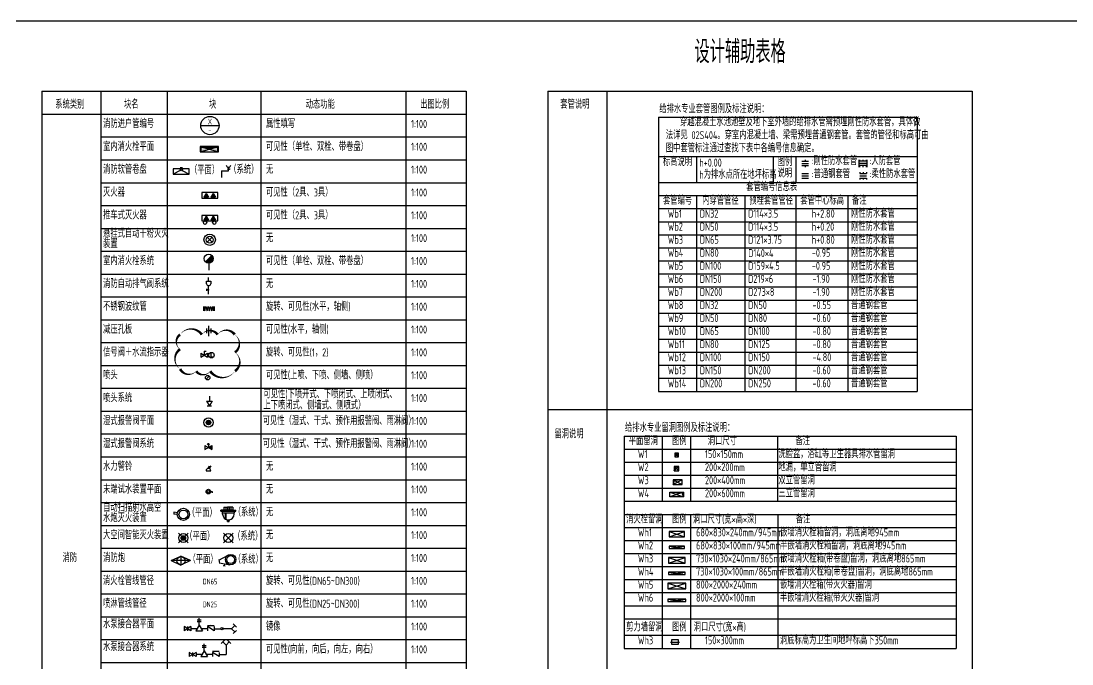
# Model space of a CAD drawing. Header units: millimetres. Extents: x -104227 to 2378000, y -101687 to 2248640.
# Drawn here: x -59364 to -13395, y -72433 to -44287 of the extents above; entities that cross this region are included whole.
import ezdxf
from ezdxf.enums import TextEntityAlignment as Align

# ---------------------------------------------------------------- set-up
doc = ezdxf.new("R2010")
doc.units = ezdxf.units.MM
doc.header["$LTSCALE"] = 500
doc.linetypes.add('CONTINOUS', pattern=[0])
doc.layers.get('DEFPOINTS').update_dxf_attribs({"color": 9})
for name, color, linetype in [('W-BUSH', 231, 'Continuous'), ('W-BUSH-NOTE', 231, 'Continuous'), ('W-FRPT-EXTG', 140, 'Continuous'), ('W-FRPT-HYDT', 140, 'Continuous'), ('W-FRPT-HYDT-DIMS', 61, 'Continuous'), ('W-FRPT-HYDT-EQPM', 60, 'Continuous'), ('W-FRPT-HYDT-PIPE', 1, 'Continuous'), ('W-FRPT-NOTE', 60, 'Continuous'), ('W-FRPT-SPRL', 60, 'Continuous'), ('W-FRPT-SPRL-DIMS', 61, 'Continuous'), ('W-FRPT-SPRL-EQPM', 60, 'Continuous'), ('W-FRPT-SPRL-PIPE', 2, 'Continuous'), ('W-HOLE', 231, 'Continuous'), ('W-HOLE-NOTE', 231, 'Continuous'), ('W-NOTE', 40, 'Continuous'), ('W-NOTE-NAME', 40, 'Continuous'), ('W-RAIN-EQPM', 60, 'Continuous')]:
    doc.layers.add(name, color=color, linetype=linetype)
doc.styles.add('TH-STYLE3', font='tssdeng.shx', dxfattribs={"width": 0.7, "bigfont": 'tssdchn.shx'})
pattern_1 = [(225, (385320.485, -22544.052), (13.25825215, -13.25825215), [])]
pattern_2 = [(315, (-384620.485, -22544.052), (-13.25825215, -13.25825215), [])]

# ---------------------------------------------------------------- blocks, each defined once
blk = doc.blocks.new('150×150留洞')
at = {"layer": 'DEFPOINTS'}
for p, q in [((-75, 75), (75, -75)), ((-75, -75), (75, 75))]:
    blk.add_line(p, q, dxfattribs=at)
at = {"layer": 'W-HOLE'}
for p, q in [((-37.5, 37.5), (-75, -75)), ((75, 75), (-37.5, 37.5))]:
    blk.add_line(p, q, dxfattribs=at)
blk.add_lwpolyline([(-75, -75), (75, -75), (75, 75), (-75, 75)], close=True, dxfattribs=at)
blk = doc.blocks.new('200×200留洞')
at = {"layer": 'DEFPOINTS'}
for p, q in [((100, 100), (-100, -100)), ((-100, 100), (100, -100))]:
    blk.add_line(p, q, dxfattribs=at)
at = {"layer": 'W-HOLE'}
for p in [(-100, -100), (100, 100)]:
    blk.add_line(p, (-50, 50), dxfattribs=at)
blk.add_lwpolyline([(-100, -100), (100, -100), (100, 100), (-100, 100)], close=True, dxfattribs=at)
blk = doc.blocks.new('200×400留洞')
at = {"layer": 'DEFPOINTS'}
for p, q in [((400, 0), (0, -200)), ((0, 0), (400, -200))]:
    blk.add_line(p, q, dxfattribs=at)
at = {"layer": 'W-HOLE'}
for p in [(400, 0), (0, -200)]:
    blk.add_line(p, (60, -30), dxfattribs=at)
blk.add_lwpolyline([(0, -200), (400, -200), (400, 0), (0, 0)], close=True, dxfattribs=at)
blk = doc.blocks.new('*U165')
blk.add_lwpolyline([(0, -75), (300, -75), (300, 125), (0, 125)], close=True)
at = {"layer": 'DEFPOINTS'}
blk.add_line((-50, 25), (350, 25), dxfattribs=at)
blk = doc.blocks.new('200×600留洞')
at = {"layer": 'DEFPOINTS'}
for p, q in [((0, 0), (600, -200)), ((600, 0), (0, -200))]:
    blk.add_line(p, q, dxfattribs=at)
at = {"layer": 'W-HOLE'}
for p in [(0, 0), (600, -200)]:
    blk.add_line(p, (537, -21), dxfattribs=at)
blk.add_lwpolyline([(600, -200), (0, -200), (0, 0), (600, 0)], close=True, dxfattribs=at)
blk = doc.blocks.new('*U168')
at = {"layer": 'W-FRPT-HYDT'}
blk.add_hatch(color=256, dxfattribs=at).paths.add_polyline_path([(-141, 359, 0.668179), (200, 500, 0.198912), (141, 641)])
blk.add_line((141, 641), (-141, 359), dxfattribs=at)
blk.add_line((141, 641), (-141, 359), dxfattribs=at)
blk.add_line((141, 641), (-141, 359), dxfattribs=at)
blk.add_line((141, 641), (-141, 359), dxfattribs=at)
blk.add_line((141, 641), (-141, 359), dxfattribs=at)
blk.add_circle((0, 500), 200, dxfattribs=at)
at = {"layer": 'W-FRPT-HYDT-PIPE'}
blk.add_line((0, 300), (0, 0), dxfattribs=at)
blk = doc.blocks.new('*U169')
for p, q in [((-100, 100), (-100, -100)), ((0, 225), (0, -225)), ((100, 100), (100, -100))]:
    blk.add_line(p, q)
blk = doc.blocks.new('*U170')
for points in [[(-100, 0, 1), (100, 0, 1)], [(0, 100), (0, -100, 0.414214), (100, 0, 0.414214)]]:
    blk.add_hatch(color=256).paths.add_polyline_path(points)
h = blk.add_hatch(color=256)
h.paths.add_polyline_path([(0, 100), (0, 0), (100, 0, 0.414214)])
h.paths.add_polyline_path([(0, -100), (0, 0), (-100, 0, 0.414214)])
blk.add_line((0, 100), (0, -100))
for radius in [200, 100]:
    blk.add_circle((0, 0), radius)
blk = doc.blocks.new('*U171')
for points in [[(150, 0), (300, -90), (300, 90)], [(300, 0), (300, 90), (150, 0)]]:
    blk.add_hatch(color=256).paths.add_polyline_path(points)
for p, q in [((0, 90), (0, -90)), ((0, 90), (300, -90)), ((0, -90), (300, 90)), ((150, 114), (150, 0)), ((150, 0), (300, 0)), ((300, 90), (300, -90))]:
    blk.add_line(p, q)
blk.add_circle((150, 150), 36)
blk = doc.blocks.new('消防自动排气阀系统')
at = {"layer": 'W-FRPT-HYDT-EQPM'}
for p, q in [((-92, 456), (-92, 563)), ((-92, 563), (92, 563)), ((92, 563), (92, 456)), ((-100, 237), (-100, 137)), ((0, 187), (-100, 187))]:
    blk.add_line(p, q, dxfattribs=at)
at = {"layer": 'W-FRPT-HYDT-EQPM', "const_width": 33.8}
blk.add_lwpolyline([(-12, 175, -1), (12, 199, -1)], format="xyb", close=True, dxfattribs=at)
at = {"layer": 'W-FRPT-HYDT-EQPM'}
blk.add_arc((0, 466), 92.5, 186.0401, 353.9599, dxfattribs=at)
at = {"layer": 'W-FRPT-HYDT-PIPE'}
for p, q in [((0, 563), (0, 732)), ((0, 0), (0, 373))]:
    blk.add_line(p, q, dxfattribs=at)
blk = doc.blocks.new('*U172')
blk.add_line((71, 71), (-71, -71))
blk.add_circle((0, 0), 100)
blk = doc.blocks.new('*U1029')
for p, q in [((0, 90), (0, -90)), ((35, 90), (35, -90)), ((60, -90), (110, 90)), ((110, 90), (160, -90)), ((160, -90), (210, 90)), ((210, 90), (260, -90)), ((260, -90), (310, 90)), ((310, 90), (360, -90)), ((360, -90), (410, 90)), ((410, 90), (435, 0)), ((435, 90), (435, -90)), ((470, 90), (470, -90)), ((35, 0), (60, -90))]:
    blk.add_line(p, q)
blk = doc.blocks.new('*U173')
at = {"layer": 'W-FRPT-SPRL-EQPM', "ltscale": 0.5}
blk.add_line((0, 0), (0, -222), dxfattribs=at)
at = {"layer": 'W-FRPT-SPRL-EQPM', "linetype": 'Continuous'}
for p, q in [((-120, -222), (0, -422)), ((-120, -222), (120, -222)), ((120, -222), (0, -422))]:
    blk.add_line(p, q, dxfattribs=at)
at = {"layer": 'W-FRPT-SPRL-EQPM'}
blk.add_line((-100, -422), (100, -422), dxfattribs=at)
blk = doc.blocks.new('*U201')
for p, q in [((-752, 0), (-1020, 0)), ((-300, 0), (-568, 0)), ((0, 0), (294, 0)), ((754, 0), (344, 0))]:
    blk.add_line(p, q)
at = {"layer": 'W-FRPT-HYDT-EQPM'}
for p, q in [((-1320, 90), (-1320, -90)), ((-1020, 90), (-1320, -90)), ((-1020, -90), (-1320, 90)), ((-1170, 90), (-1170, -90)), ((-1020, 90), (-1020, -90)), ((-660, 159), (-804, -90)), ((-570, 375), (-750, 375)), ((-570, 303), (-750, 303)), ((-660, 159), (-660, 459)), ((-660, 159), (-516, -90)), ((-300, 126), (-150, 150)), ((0, 126), (-300, 126)), ((-300, 90), (-300, -90)), ((0, -90), (-300, 90)), ((0, 90), (0, -90)), ((754, 0), (896, 141)), ((966, 71), (825, 212)), ((-804, -90), (-516, -90)), ((754, 0), (896, -141)), ((966, -71), (825, -212))]:
    blk.add_line(p, q, dxfattribs=at)
blk.add_circle((344, 0), 50, dxfattribs=at)
blk = doc.blocks.new('*U202')
for p, q in [((568, 0), (300, 0)), ((1020, 0), (752, 0)), ((1320, 0), (1614, 0)), ((1614, 410), (1614, 0))]:
    blk.add_line(p, q)
at = {"layer": 'W-FRPT-HYDT-EQPM'}
for p, q in [((1544, 622), (1402, 481)), ((1614, 410), (1473, 551)), ((1614, 410), (1756, 551)), ((1685, 622), (1826, 481)), ((0, 90), (0, -90)), ((300, 90), (0, -90)), ((300, -90), (0, 90)), ((150, 90), (150, -90)), ((300, 90), (300, -90)), ((660, 159), (516, -90)), ((750, 375), (570, 375)), ((750, 303), (570, 303)), ((660, 159), (660, 459)), ((660, 159), (804, -90)), ((1020, 126), (1170, 150)), ((1320, 126), (1020, 126)), ((1020, 90), (1020, -90)), ((1320, -90), (1020, 90)), ((1320, 90), (1320, -90)), ((516, -90), (804, -90))]:
    blk.add_line(p, q, dxfattribs=at)
blk = doc.blocks.new('水流指示器')
for p, q in [((-29, 82), (-29, -78)), ((-29, -78), (67, -78))]:
    blk.add_line(p, q)
blk.add_circle((0, 0), 120)
blk = doc.blocks.new('遥控信号阀')
for p, q in [((0, 90), (0, -90)), ((0, 90), (300, -90)), ((0, -90), (300, 90)), ((150, 180), (150, 0)), ((150, 180), (246, 180)), ((300, 90), (300, -90))]:
    blk.add_line(p, q)
blk = doc.blocks.new('*U239')
at = {"layer": 'DEFPOINTS'}
blk.add_lwpolyline([(56982, -10422, 0, 120, -0.520567), (57933, -10422, 0, 120, -0.520567), (58622, -10422, 0, 120, -0.520567), (59369, -10422, 0, 120, -0.520567), (59382, -11199, 0, 120, -0.520567), (59382, -12020, 0, 120, -0.520567), (58298, -12022, 0, 120, -0.520567), (57688, -12022, 0, 120, -0.520567), (56982, -11929, 0, 120, -0.520567), (56982, -11059, 0, 120, -0.520567)], format="xyseb", close=True, dxfattribs=at)
at = {"layer": 'W-FRPT-SPRL-PIPE'}
blk.add_line((58182, -11322), (58232, -11322), dxfattribs=at)
at = {"layer": 'W-FRPT-HYDT-EQPM'}
for name, p in [('遥控信号阀', (57882, -11322)), ('水流指示器', (58352, -11322))]:
    blk.add_blockref(name, p, dxfattribs=at)
blk = doc.blocks.new('水力警铃')
at = {"layer": 'W-FRPT-SPRL-EQPM'}
for p, q in [((-100, 0), (100, 0)), ((3, 127), (46, 193)), ((46, 193), (65, 125)), ((65, 125), (128, 211))]:
    blk.add_line(p, q, dxfattribs=at)
blk.add_arc((0, 0), 100, 0, 180, dxfattribs=at)
blk = doc.blocks.new('*U308')
at = {"layer": 'W-FRPT-HYDT-DIMS', "style": 'TH-STYLE3', "width": 0.7}
blk.add_text('DN65', height=250, dxfattribs=at).set_placement((6, 16))
blk = doc.blocks.new('*U307')
at = {"layer": 'W-FRPT-SPRL-DIMS', "style": 'TH-STYLE3', "width": 0.7}
blk.add_text('DN25', height=250, dxfattribs=at).set_placement((12, 22))
blk = doc.blocks.new('消防进户管编号')
at = {"layer": 'W-FRPT-HYDT-EQPM'}
blk.add_circle((0, 400), 400, dxfattribs=at)
at = {"layer": 'W-FRPT-NOTE'}
blk.add_line((-400, 400), (400, 400), dxfattribs=at)
at = {"layer": 'W-FRPT-NOTE', "style": 'TH-STYLE3', "width": 0.7}
blk.add_text('X', height=250, dxfattribs=at).set_placement((0, 574), align=Align.MIDDLE)
at = {"layer": 'W-FRPT-NOTE', "style": 'TH-STYLE3', "width": 0.7, "flags": 8}
blk.add_attdef('-', text='', height=250, dxfattribs=at).set_placement((0, 96), align=Align.CENTER)
blk = doc.blocks.new('*U154')
at = {"linetype": 'CONTINOUS'}
h = blk.add_hatch(dxfattribs=at)
h.set_pattern_fill('ANSI31', color=256, scale=150, angle=180, style=0)
h.set_pattern_definition(pattern_2)
h.paths.add_polyline_path([(163, 59), (237, 59), (237, 126), (163, 126)])
h = blk.add_hatch(dxfattribs=at)
h.set_pattern_fill('ANSI31', color=256, scale=150, angle=180, style=0)
h.set_pattern_definition(pattern_1)
h.paths.add_polyline_path([(537, 59), (463, 59), (463, 126), (537, 126)])
for p, q in [((200, 207), (100, 34)), ((300, 34), (100, 34)), ((200, 207), (300, 34)), ((500, 207), (400, 34)), ((400, 34), (600, 34)), ((500, 207), (600, 34))]:
    blk.add_line(p, q, dxfattribs=at)
for points in [[(700, 0), (700, 240), (0, 240), (0, 0)], [(163, 59), (237, 59), (237, 126), (163, 126)], [(537, 59), (463, 59), (463, 126), (537, 126)]]:
    blk.add_lwpolyline(points, close=True, dxfattribs=at)
for centre in [(150, -75), (550, -75)]:
    blk.add_circle(centre, 75)
blk = doc.blocks.new('悬挂式自动干粉灭火装置')
at = {"layer": 'W-FRPT-EXTG'}
for p, q in [((3455240, -1140695), (3455452, -1140908)), ((3455240, -1140908), (3455452, -1140695))]:
    blk.add_line(p, q, dxfattribs=at)
for radius in [250, 150]:
    blk.add_circle((3455346, -1140802), radius, dxfattribs=at)
blk = doc.blocks.new('大空间智能灭火装置')
at = {"layer": 'W-FRPT-SPRL-EQPM'}
h = blk.add_hatch(color=8, dxfattribs=at)
edge = h.paths.add_edge_path()
edge.add_arc((3454195, -1151857), 100, 0, 360)
at = {"layer": 'W-RAIN-EQPM'}
h = blk.add_hatch(color=8, dxfattribs=at)
edge = h.paths.add_edge_path()
edge.add_arc((3454195, -1151857), 100, 0, 360)
at = {"layer": 'W-FRPT-SPRL-EQPM'}
for p, q in [((3454407, -1151645), (3453982, -1152069)), ((3454407, -1152069), (3453982, -1151645))]:
    blk.add_line(p, q, dxfattribs=at)
for radius in [200, 100]:
    blk.add_circle((3454195, -1151857), radius, dxfattribs=at)
blk = doc.blocks.new('大空间智能灭火装置系统')
at = {"layer": 'W-FRPT-SPRL-EQPM'}
for p, q in [((3456377, -1151645), (3455952, -1152069)), ((3456377, -1152069), (3455952, -1151645))]:
    blk.add_line(p, q, dxfattribs=at)
blk.add_circle((3456164, -1151857), 200, dxfattribs=at)
blk = doc.blocks.new('消防炮')
at = {"layer": 'W-FRPT-SPRL-EQPM'}
for p, q in [((3453703, -1152887), (3454231, -1152641)), ((3454760, -1152887), (3454231, -1152641)), ((3454231, -1152641), (3454231, -1153134)), ((3453703, -1152887), (3454231, -1153134)), ((3454760, -1152887), (3453703, -1152887)), ((3454760, -1152887), (3454231, -1153134))]:
    blk.add_line(p, q, dxfattribs=at)
blk.add_circle((3454231, -1152887), 223, dxfattribs=at)
blk = doc.blocks.new('消防炮系统')
at = {"layer": 'W-FRPT-SPRL-EQPM'}
for p, q in [((3456236, -1152787), (3456266, -1152956)), ((3456241, -1152815), (3456642, -1152587)), ((3456261, -1152928), (3456713, -1153012)), ((3456432, -1153047), (3456510, -1153062)), ((3456487, -1152970), (3456471, -1153055))]:
    blk.add_line(p, q, dxfattribs=at)
for radius in [229, 172]:
    blk.add_circle((3456755, -1152787), radius, dxfattribs=at)
blk = doc.blocks.new('自动扫描射水高空水炮灭火装置')
at = {"layer": 'W-FRPT-SPRL-EQPM'}
for p, q in [((3455983, -1150733), (3455973, -1150809)), ((3456128, -1150829), (3455973, -1150809)), ((3456137, -1150753), (3455983, -1150733))]:
    blk.add_line(p, q, dxfattribs=at)
for radius in [266, 191]:
    blk.add_circle((3456394, -1150824), radius, dxfattribs=at)
blk = doc.blocks.new('自动扫描射水高空水炮灭火装置系统')
at = {"layer": 'W-FRPT-NOTE'}
for p, q in [((3468021, -1151830), (3468021, -1151972)), ((3468106, -1151830), (3468106, -1151972)), ((3468191, -1151830), (3468191, -1151972)), ((3468275, -1151830), (3468275, -1151972))]:
    blk.add_line(p, q, dxfattribs=at)
at = {"layer": 'W-FRPT-SPRL-EQPM'}
for p, q in [((3467788, -1152017), (3467788, -1151972)), ((3467937, -1151972), (3467788, -1151972)), ((3467788, -1152017), (3467826, -1152017)), ((3467826, -1152026), (3467826, -1152017)), ((3467826, -1152017), (3468510, -1152017)), ((3467826, -1152026), (3467869, -1152102)), ((3467869, -1152102), (3468428, -1152102)), ((3467869, -1152172), (3467869, -1152102)), ((3467937, -1151830), (3468114, -1151830)), ((3467937, -1151830), (3467937, -1151972)), ((3468361, -1151972), (3467937, -1151972)), ((3468018, -1152416), (3468018, -1152121)), ((3468018, -1152121), (3468037, -1152121)), ((3468037, -1152425), (3468037, -1152121)), ((3468190, -1151830), (3468108, -1151830)), ((3468361, -1151830), (3468184, -1151830)), ((3468361, -1151830), (3468361, -1151972)), ((3468361, -1151972), (3468510, -1151972)), ((3468471, -1152026), (3468428, -1152102)), ((3468428, -1152172), (3468428, -1152102)), ((3468471, -1152026), (3468471, -1152017)), ((3468510, -1152017), (3468510, -1151972)), ((3468107, -1152480), (3468108, -1152479)), ((3468107, -1152527), (3468107, -1152480)), ((3468107, -1152527), (3468191, -1152527)), ((3468112, -1152479), (3468108, -1152479)), ((3468112, -1152445), (3468112, -1152479)), ((3468190, -1152479), (3468112, -1152479)), ((3468186, -1152445), (3468186, -1152479)), ((3468190, -1152479), (3468191, -1152480)), ((3468191, -1152527), (3468191, -1152480))]:
    blk.add_line(p, q, dxfattribs=at)
for centre, start, end in [((3468150, -1152168), 180.8459, 262.1917), ((3468148, -1152168), 277.8057, 359.1541), ((3468148, -1152168), 262.504, 277.8286)]:
    blk.add_arc(centre, 280, start, end, dxfattribs=at)
blk = doc.blocks.new('*U275')
for p, q in [((-100, 0), (-160, 0)), ((-100, 0), (-100, -300)), ((100, 0), (100, -300)), ((160, 0), (100, 0)), ((-100, -150), (-160, -150)), ((-100, -300), (-160, -300)), ((160, -150), (100, -150)), ((160, -300), (100, -300))]:
    blk.add_line(p, q)
at = {"layer": 'DEFPOINTS'}
blk.add_line((0, 0), (0, -300), dxfattribs=at)
blk = doc.blocks.new('末端试水装置平面')
at = {"layer": 'W-FRPT-NOTE'}
for p, q in [((100, 0), (160, 0)), ((160, 0), (160, -60))]:
    blk.add_line(p, q, dxfattribs=at)
for radius in [100, 50]:
    blk.add_circle((0, 0), radius, dxfattribs=at)
blk = doc.blocks.new('*U236')
at = {"layer": 'W-HOLE'}
for p, q in [((0, 0), (780, -240)), ((0, 0), (0, -240)), ((780, 0), (0, 0)), ((0, -240), (780, 0)), ((0, -240), (780, -240)), ((780, -240), (780, 0))]:
    blk.add_line(p, q, dxfattribs=at)
blk = doc.blocks.new('*U238')
at = {"layer": 'W-HOLE'}
for p, q in [((0, 0), (780, -100)), ((0, 0), (0, -100)), ((780, 0), (0, 0)), ((0, -100), (780, 0)), ((0, -100), (780, -100)), ((780, -100), (780, 0))]:
    blk.add_line(p, q, dxfattribs=at)
blk = doc.blocks.new('*U270')
for p, q in [((-100, 0), (-100, -300)), ((100, 0), (100, -300)), ((-100, -150), (-160, -150)), ((160, -150), (100, -150))]:
    blk.add_line(p, q)
at = {"layer": 'DEFPOINTS'}
blk.add_line((0, 0), (0, -300), dxfattribs=at)
blk = doc.blocks.new('*U269')
for p, q in [((-100, 0), (-100, -300)), ((100, 0), (100, -300))]:
    blk.add_line(p, q)
at = {"layer": 'DEFPOINTS'}
blk.add_line((0, 0), (0, -300), dxfattribs=at)
blk = doc.blocks.new('*U200')
at = {"linetype": 'CONTINOUS'}
h = blk.add_hatch(dxfattribs=at)
h.set_pattern_fill('ANSI31', color=256, scale=150, angle=180, style=0)
h.set_pattern_definition(pattern_2)
h.paths.add_polyline_path([(163, 59), (237, 59), (237, 126), (163, 126)])
h = blk.add_hatch(dxfattribs=at)
h.set_pattern_fill('ANSI31', color=256, scale=150, angle=180, style=0)
h.set_pattern_definition(pattern_1)
h.paths.add_polyline_path([(537, 59), (463, 59), (463, 126), (537, 126)])
for p, q in [((200, 207), (100, 34)), ((300, 34), (100, 34)), ((200, 207), (300, 34)), ((500, 207), (400, 34)), ((400, 34), (600, 34)), ((500, 207), (600, 34))]:
    blk.add_line(p, q, dxfattribs=at)
for points in [[(700, 0), (700, 240), (0, 240), (0, 0)], [(163, 59), (237, 59), (237, 126), (163, 126)], [(537, 59), (463, 59), (463, 126), (537, 126)]]:
    blk.add_lwpolyline(points, close=True, dxfattribs=at)
blk = doc.blocks.new('消防软管卷盘')
for p, q in [((306, 166), (0, 0)), ((300, 290), (400, 290)), ((350, 190), (350, 290)), ((394, 166), (700, 0))]:
    blk.add_line(p, q)
blk.add_lwpolyline([(0, 240), (0, 0), (700, 0), (700, 240)], close=True)
blk.add_circle((350, 190), 50)
blk = doc.blocks.new('消防软管卷盘系统')
h = blk.add_hatch(color=256)
edge = h.paths.add_edge_path()
edge.add_arc((300, 375), 25, 0, 360)
for p, q in [((0, 300), (300, 300)), ((300, 300), (300, 450)), ((300, 375), (350, 375)), ((350, 400), (350, 350))]:
    blk.add_line(p, q)
blk.add_circle((300, 375), 25)
blk.add_arc((300, 550), 100, 180, 0)
at = {"layer": 'W-FRPT-HYDT-PIPE'}
blk.add_line((0, 300), (0, 0), dxfattribs=at)
blk = doc.blocks.new('*U237')
at = {"layer": 'W-HOLE'}
for p, q in [((0, 0), (730, -100)), ((0, 0), (0, -100)), ((730, 0), (0, 0)), ((0, -100), (730, 0)), ((0, -100), (730, -100)), ((730, -100), (730, 0))]:
    blk.add_line(p, q, dxfattribs=at)
blk = doc.blocks.new('*U166')
at = {"layer": 'W-HOLE'}
for p, q in [((0, 0), (730, -240)), ((0, 0), (0, -240)), ((730, 0), (0, 0)), ((0, -240), (730, 0)), ((0, -240), (730, -240)), ((730, -240), (730, 0))]:
    blk.add_line(p, q, dxfattribs=at)
blk = doc.blocks.new('*U256')
at = {"layer": 'W-HOLE'}
for p, q in [((0, 0), (680, -100)), ((0, -100), (680, 0)), ((0, 0), (0, -100)), ((680, 0), (0, 0)), ((0, -100), (680, -100)), ((680, -100), (680, 0))]:
    blk.add_line(p, q, dxfattribs=at)
blk = doc.blocks.new('*U255')
at = {"layer": 'W-HOLE'}
for p, q in [((0, 0), (680, -240)), ((0, -240), (680, 0)), ((0, 0), (0, -240)), ((680, 0), (0, 0)), ((0, -240), (680, -240)), ((680, -240), (680, 0))]:
    blk.add_line(p, q, dxfattribs=at)
blk = doc.blocks.new('*U271')
at = {"layer": 'W-NOTE'}
blk.add_lwpolyline([(0, 0), (1146, 0), (1146, 574), (0, 574)], close=True, dxfattribs=at)
blk = doc.blocks.new('*U276')
for p, q in [((160, 30), (-160, 30)), ((-100, 0), (-160, 0)), ((-100, 0), (-100, -300)), ((100, 0), (100, -300)), ((160, 0), (100, 0)), ((-100, -150), (-160, -150)), ((-100, -300), (-160, -300)), ((160, -330), (-160, -330)), ((160, -150), (100, -150)), ((160, -300), (100, -300))]:
    blk.add_line(p, q)
at = {"layer": 'DEFPOINTS'}
blk.add_line((0, 0), (0, -300), dxfattribs=at)
blk = doc.blocks.new('*U326')
blk.add_hatch(color=256).paths.add_polyline_path([(750, 0), (750, 240), (0, 0), (0, 240)])
for p, q in [((0, 0), (750, 240)), ((0, 200), (0, 0)), ((750, 200), (0, 200)), ((0, 0), (750, 0)), ((325, 250), (425, 250)), ((375, 150), (375, 250)), ((750, 0), (750, 200))]:
    blk.add_line(p, q)
blk.add_circle((375, 150), 50)
at = {"layer": 'W-HOLE'}
for p, q in [((-25, 240), (-25, 0)), ((775, 240), (-25, 240)), ((-25, 240), (775, 0)), ((-25, 0), (775, 240)), ((-25, 0), (775, 0)), ((775, 0), (775, 240))]:
    blk.add_line(p, q, dxfattribs=at)

msp = doc.modelspace()

# ---------------------------------------------------------------- linework, layer by layer
for p, q in [((-58455.27, -47364.75), (-58455.27, -85364.75)), ((-58455.27, -47364.75), (-39899.01, -47364.75)), ((-55878.26, -47364.75), (-55878.26, -85364.75)), ((-52965.82, -47364.75), (-52965.82, -85364.75)), ((-48880.18, -47364.75), (-48880.18, -85364.75)), ((-42535.53, -47364.75), (-42535.53, -85364.75)), ((-39899.01, -47364.75), (-39899.01, -85364.75)), ((-36320.25, -47364.75), (-36320.25, -82617.92)), ((-36320.25, -47364.75), (-17763.99, -47364.75)), ((-33743.24, -47364.75), (-33743.24, -82617.92)), ((-17763.99, -47364.75), (-17763.99, -82617.92)), ((-58455.27, -48364.75), (-39899.01, -48364.75)), ((-55878.26, -49364.75), (-39899.01, -49364.75)), ((-55878.26, -50364.75), (-39899.01, -50364.75)), ((-55878.26, -51364.75), (-39899.01, -51364.75)), ((-55878.26, -52364.75), (-39899.01, -52364.75)), ((-55878.26, -53364.75), (-39899.01, -53364.75)), ((-55878.26, -54364.75), (-39899.01, -54364.75)), ((-55878.26, -55364.75), (-39899.01, -55364.75)), ((-55878.26, -56364.75), (-39899.01, -56364.75)), ((-55878.26, -57364.75), (-39899.01, -57364.75)), ((-55878.26, -58364.75), (-39899.01, -58364.75)), ((-55878.26, -59364.75), (-39899.01, -59364.75)), ((-55878.26, -60364.75), (-39899.01, -60364.75)), ((-55878.26, -61364.75), (-39899.01, -61364.75)), ((-36320.25, -61293.75), (-17763.99, -61293.75)), ((-55878.26, -62364.75), (-39899.01, -62364.75)), ((-55878.26, -63364.75), (-39899.01, -63364.75)), ((-55878.26, -64364.75), (-39899.01, -64364.75)), ((-55878.26, -65364.75), (-39899.01, -65364.75)), ((-55878.26, -66364.75), (-39899.01, -66364.75)), ((-55878.26, -67364.75), (-39899.01, -67364.75)), ((-55878.26, -68364.75), (-39899.01, -68364.75)), ((-55878.26, -69364.75), (-39899.01, -69364.75)), ((-55878.26, -70364.75), (-39899.01, -70364.75)), ((-55878.26, -71364.75), (-39899.01, -71364.75)), ((-55878.26, -72364.75), (-39899.01, -72364.75))]:
    msp.add_line(p, q)
at = {"layer": 'W-BUSH-NOTE'}
for p, q in [((-31483.94, -48499.83), (-31483.94, -60499.83)), ((-31483.94, -48499.83), (-20159.82, -48499.83)), ((-20159.82, -48499.83), (-20159.82, -60499.83)), ((-31483.94, -50214.11), (-20159.82, -50214.11)), ((-29822.28, -50214.11), (-29822.28, -51356.97)), ((-26466.58, -50214.11), (-26466.58, -51356.97)), ((-25466.58, -50214.11), (-25466.58, -51356.97)), ((-31483.94, -51356.97), (-20159.82, -51356.97)), ((-31483.94, -51928.4), (-20159.82, -51928.4)), ((-29822.28, -51928.4), (-29822.28, -60499.83)), ((-27706.62, -51928.4), (-27706.62, -60499.83)), ((-25466.58, -51928.4), (-25466.58, -60499.83)), ((-23205.55, -51928.4), (-23205.55, -60499.83)), ((-31483.94, -52499.83), (-20159.82, -52499.83)), ((-31483.94, -53071.26), (-20159.82, -53071.26)), ((-31483.94, -53642.68), (-20159.82, -53642.68)), ((-31483.94, -54214.11), (-20159.82, -54214.11)), ((-31483.94, -54785.54), (-20159.82, -54785.54)), ((-31483.94, -55356.97), (-20159.82, -55356.97)), ((-31483.94, -55928.4), (-20159.82, -55928.4)), ((-31483.94, -56499.83), (-20159.82, -56499.83)), ((-31483.94, -57071.26), (-20159.82, -57071.26)), ((-31483.94, -57642.68), (-20159.82, -57642.68)), ((-31483.94, -58214.11), (-20159.82, -58214.11)), ((-31483.94, -58785.54), (-20159.82, -58785.54)), ((-31483.94, -59356.97), (-20159.82, -59356.97)), ((-31483.94, -59928.4), (-20159.82, -59928.4))]:
    msp.add_line(p, q, dxfattribs=at)
at = {"layer": 'W-HOLE-NOTE'}
for p, q in [((-31483.94, -60499.83), (-20159.82, -60499.83)), ((-32983.94, -62455.1), (-32983.94, -71748.88)), ((-32983.94, -62455.1), (-18459.82, -62455.1)), ((-31322.28, -62455.1), (-31322.28, -65312.25)), ((-30085.63, -62455.1), (-30085.63, -65312.25)), ((-26272.27, -62455.1), (-26272.27, -65312.25)), ((-18459.82, -62455.1), (-18459.82, -71748.88)), ((-32983.94, -63026.53), (-18459.82, -63026.53)), ((-32983.94, -63597.96), (-18459.82, -63597.96)), ((-32983.94, -64169.39), (-18459.82, -64169.39)), ((-32983.94, -64740.82), (-18459.82, -64740.82)), ((-32983.94, -65312.25), (-18459.82, -65312.25)), ((-32983.94, -65883.68), (-18459.82, -65883.68)), ((-31322.28, -65883.68), (-31322.28, -69881.96)), ((-30085.63, -65883.68), (-30085.63, -69881.96)), ((-26258.7, -65883.68), (-26258.7, -69881.96)), ((-32983.94, -66455.1), (-18459.82, -66455.1)), ((-32983.94, -67026.53), (-18459.82, -67026.53)), ((-32983.94, -67597.53), (-18459.82, -67597.53)), ((-32983.94, -68168.53), (-18459.82, -68168.53)), ((-32983.94, -68739.53), (-18459.82, -68739.53)), ((-32983.94, -69310.53), (-18459.82, -69310.53)), ((-32983.94, -69881.96), (-18459.82, -69881.96)), ((-31322.28, -69881.96), (-31322.28, -71748.88)), ((-30085.63, -69881.96), (-30085.63, -71748.88)), ((-26258.7, -69881.96), (-26258.7, -71748.88)), ((-32983.94, -70452.96), (-18459.82, -70452.96)), ((-32983.94, -71177.45), (-18459.82, -71177.45)), ((-32983.94, -71748.88), (-18459.82, -71748.88))]:
    msp.add_line(p, q, dxfattribs=at)

# ---------------------------------------------------------------- block references
for name, p in [('200×600留洞', (-30980.01, -64914.04)), ('*U255', (-31020.89, -66633.57)), ('*U256', (-31020.89, -67274.57)), ('*U166', (-31045.89, -67775.57)), ('*U237', (-31045.89, -68416.57)), ('*U236', (-31070.89, -68900.67)), ('*U238', (-31070.89, -69591.67))]:
    msp.add_blockref(name, p)
at = {"layer": 'W-BUSH'}
for name, p, rotation in [('*U270', (-25214.1, -50518.69), 90), ('*U276', (-22379.82, -50518.69), 270), ('*U269', (-25214.1, -51068.99), 90), ('*U275', (-22679.82, -51068.99), 90)]:
    msp.add_blockref(name, p, dxfattribs=dict(at, rotation=rotation))
at = {"layer": 'W-FRPT-EXTG'}
for name, p in [('*U200', (-51461.27, -52038.92)), ('*U154', (-51461.27, -53038.92)), ('悬挂式自动干粉灭火装置', (-3506457.12, 1086940.74))]:
    msp.add_blockref(name, p, dxfattribs=at)
at = {"layer": 'W-FRPT-HYDT'}
for name, p in [('*U326', (-51501.72, -50019.19)), ('*U168', (-51151.84, -55189.09))]:
    msp.add_blockref(name, p, dxfattribs=at)
at = {"layer": 'W-FRPT-HYDT-DIMS'}
msp.add_blockref('*U308', (-51424.45, -68963.78), dxfattribs=at)
at = {"layer": 'W-FRPT-HYDT-EQPM'}
msp.add_blockref('消防进户管编号', (-51101.72, -49262.98), dxfattribs=at).add_auto_attribs({'-': '-'})
for name, p in [('消防软管卷盘', (-52702.35, -50992.3)), ('消防软管卷盘系统', (-50587.8, -51142.3)), ('消防自动排气阀系统', (-51156.32, -56241.88)), ('*U1029', (-51388.05, -56877.31)), ('*U169', (-51157.29, -57854.4))]:
    msp.add_blockref(name, p, dxfattribs=at)
at = {"layer": 'W-FRPT-HYDT-PIPE'}
for name, p in [('*U201', (-50911.67, -70888.79)), ('*U202', (-52009.94, -72015.48))]:
    msp.add_blockref(name, p, dxfattribs=at)
at = {"layer": 'W-FRPT-SPRL'}
msp.add_blockref('*U172', (-51197.77, -59900.17), dxfattribs=at)
at = {"layer": 'W-FRPT-SPRL-DIMS'}
msp.add_blockref('*U307', (-51430.07, -69969.62), dxfattribs=at)
at = {"layer": 'W-FRPT-SPRL-EQPM'}
for name, p in [('*U239', (-109387.36, -47592.8)), ('*U173', (-51124.7, -60713.19)), ('*U170', (-51161.93, -61863.36)), ('*U171', (-51318.12, -62960.87)), ('水力警铃', (-51168.12, -63973.39)), ('末端试水装置平面', (-51168.12, -64887.44)), ('自动扫描射水高空水炮灭火装置', (-3508656.57, 1084940.74)), ('大空间智能灭火装置', (-3506457.12, 1084940.74)), ('大空间智能灭火装置系统', (-3506457.12, 1084940.74)), ('消防炮系统', (-3506949.4, 1084924.93))]:
    msp.add_blockref(name, p, dxfattribs=at)
for name, p, xscale, yscale, zscale in [('自动扫描射水高空水炮灭火装置系统', (-3171628.8, 971074.46), 0.8999999999068677, 0.8999999999068677, 0.8999999999068677), ('消防炮', (-2815751.6, 854399.68), 0.7999999998137355, 0.7999999998137355, 0.7999999998137355)]:
    msp.add_blockref(name, p, dxfattribs=dict(at, xscale=xscale, yscale=yscale, zscale=zscale))
at = {"layer": 'W-HOLE'}
for name, p in [('150×150留洞', (-30687.53, -63284.65)), ('200×200留洞', (-30693.56, -63882.27)), ('200×400留洞', (-30844, -64376.39)), ('*U165', (-30910.78, -71496.45))]:
    msp.add_blockref(name, p, dxfattribs=at)
at = {"layer": 'W-NOTE', "xscale": 100, "yscale": 100, "zscale": 100}
msp.add_blockref('*U271', (-104227.21, -101687.21), dxfattribs=at)

# ---------------------------------------------------------------- texts
at = {"layer": 'W-BUSH-NOTE', "style": 'TH-STYLE3', "width": 0.7}
for s, p in [('给排水专业套管图例及标注说明：', (-31444.66, -48314.15)), ('穿越混凝土水池池壁及地下室外墙的给排水管需预埋刚性防水套管，具体做', (-30541.04, -48887.74)), ('法详见 02S404。穿室内混凝土墙、梁需预埋普通钢套管。套管的管径和标高可由', (-31158.81, -49459.17)), ('图中套管标注通过查找下表中各编号信息确定。', (-31158.81, -50030.6)), ('标高说明', (-31286.77, -50631.24)), ('h+0.00', (-29696.06, -50662.16)), ('图例', (-26269.41, -50631.24)), (':刚性防水套管', (-24787.13, -50589.27)), (':人防套管', (-22252.85, -50589.27)), ('h为排水点所在地坪标高', (-29694.69, -51188.48)), ('说明', (-26269.41, -51131.24)), (':普通钢套管', (-24779.51, -51160.62)), (':柔性防水套管', (-22245.23, -51160.62)), ('套管编号信息表', (-27643.12, -51725.12)), ('套管编号', (-31283.24, -52321.65)), ('内穿管管径', (-29567.37, -52321.65)), ('预埋套管管径', (-27510.75, -52321.65)), ('套管中心标高', (-25276.07, -52321.65)), ('备注', (-23015.04, -52321.65)), ('Wb1', (-31074.11, -52893.08)), ('DN32', (-29672.85, -52893.08)), ('D114×3.5', (-27557.18, -52893.08)), ('h+2.80', (-24775.51, -52893.08)), ('刚性防水套管', (-23056.12, -52893.08)), ('Wb2', (-31074.11, -53464.51)), ('DN50', (-29672.85, -53464.51)), ('D114×3.5', (-27557.18, -53464.51)), ('h+0.20', (-24775.51, -53464.51)), ('刚性防水套管', (-23056.12, -53464.51)), ('Wb3', (-31074.11, -54035.94)), ('DN65', (-29672.85, -54035.94)), ('D121×3.75', (-27557.18, -54035.94)), ('h+0.80', (-24775.51, -54035.94)), ('刚性防水套管', (-23056.12, -54035.94)), ('刚性防水套管', (-23056.12, -54607.37)), ('Wb4', (-31074.11, -54607.37)), ('DN80', (-29672.85, -54607.37)), ('D140×4', (-27557, -54623.79)), ('-0.95', (-24775.51, -54607.37)), ('Wb5', (-31074.11, -55178.8)), ('DN100', (-29672.85, -55178.8)), ('D159×4.5', (-27557.18, -55178.8)), ('-0.95', (-24775.51, -55178.8)), ('刚性防水套管', (-23056.12, -55178.8)), ('Wb6', (-31074.11, -55750.22)), ('DN150', (-29672.85, -55750.22)), ('D219×6', (-27557.18, -55750.22)), ('-1.90', (-24746.51, -55750.22)), ('刚性防水套管', (-23056.12, -55750.22)), ('Wb7', (-31074.11, -56321.65)), ('DN200', (-29672.85, -56321.65)), ('D273×8', (-27557.18, -56321.65)), ('-1.90', (-24747.21, -56321.65)), ('刚性防水套管', (-23056.12, -56321.65)), ('普通钢套管', (-23056.12, -56893.08)), ('Wb8', (-31074.11, -56893.08)), ('DN32', (-29672.85, -56893.08)), ('DN50', (-27557.18, -56893.08)), ('-0.55', (-24747.21, -56893.08)), ('Wb9', (-31074.11, -57464.51)), ('DN50', (-29672.85, -57464.51)), ('DN80', (-27557.18, -57464.51)), ('-0.60', (-24747.21, -57464.51)), ('普通钢套管', (-23056.12, -57464.51)), ('Wb10', (-31074.11, -58035.94)), ('DN65', (-29672.85, -58035.94)), ('DN100', (-27557.18, -58035.94)), ('-0.80', (-24747.21, -58035.94)), ('普通钢套管', (-23056.12, -58035.94)), ('Wb11', (-31074.11, -58607.37)), ('DN80', (-29672.85, -58607.37)), ('DN125', (-27557.18, -58607.37)), ('-0.80', (-24747.21, -58607.37)), ('普通钢套管', (-23056.12, -58607.37)), ('Wb12', (-31074.11, -59178.8)), ('DN100', (-29672.85, -59178.8)), ('DN150', (-27557.18, -59178.8)), ('-4.80', (-24747.21, -59178.8)), ('普通钢套管', (-23056.12, -59178.8)), ('Wb13', (-31074.11, -59750.22)), ('DN150', (-29672.85, -59750.22)), ('DN200', (-27557.18, -59750.22)), ('-0.60', (-24747.21, -59750.22)), ('普通钢套管', (-23056.12, -59750.22)), ('Wb14', (-31074.11, -60321.65)), ('DN200', (-29672.85, -60321.65)), ('DN250', (-27557.18, -60321.65)), ('-0.60', (-24747.21, -60321.65)), ('普通钢套管', (-23056.12, -60321.65))]:
    msp.add_text(s, height=350, dxfattribs=at).set_placement(p)
at = {"layer": 'W-HOLE-NOTE', "style": 'TH-STYLE3', "width": 0.7}
for s, p in [('给排水专业留洞图例及标注说明：', (-32944.66, -62269.43)), ('平面留洞', (-32781.05, -62848.36)), ('图例', (-30886.54, -62848.36)), ('洞口尺寸', (-29324.36, -62848.36)), ('备注', (-25487.26, -62848.36)), ('W1', (-32381.45, -63419.79)), ('150×150mm', (-29447.55, -63419.79)), ('洗脸盆，浴缸等卫生器具排水管留洞', (-26234.4, -63419.79)), ('W2', (-32381.45, -63991.22)), ('200×200mm', (-29447.55, -63991.22)), ('地漏，单立管留洞', (-26234.4, -63991.22)), ('W3', (-32381.45, -64562.64)), ('200×400mm', (-29447.55, -64562.64)), ('双立管留洞', (-26234.4, -64562.64)), ('W4', (-32381.45, -65134.07)), ('200×600mm', (-29447.55, -65134.07)), ('三立管留洞', (-26234.4, -65134.07)), ('消火栓留洞', (-32894.45, -66276.93)), ('图例', (-30886.54, -66276.93)), ('洞口尺寸(宽×高×深)', (-29972.93, -66276.93)), ('备注', (-25471.9, -66276.93)), ('Wh1', (-32381.45, -66848.36)), ('680×830×240mm/945mm', (-29837.08, -66848.36)), ('嵌墙消火栓箱留洞，洞底离地945mm', (-26157.38, -66848.36)), ('Wh2', (-32381.45, -67419.36)), ('680×830×100mm/945mm', (-29837.08, -67419.36)), ('半嵌墙消火栓箱留洞，洞底离地945mm', (-26157.38, -67419.36)), ('Wh3', (-32381.45, -67990.36)), ('730×1030×240mm/865mm', (-29837.08, -67990.36)), ('嵌墙消火栓箱(带卷盘)留洞，洞底离地865mm', (-26157.38, -67990.36)), ('Wh4', (-32381.45, -68561.36)), ('730×1030×100mm/865mm', (-29837.08, -68561.36)), ('半嵌墙消火栓箱(带卷盘)留洞，洞底离地865mm', (-26157.38, -68561.36)), ('Wh5', (-32381.45, -69132.36)), ('800×2000×240mm', (-29837.08, -69132.36)), ('嵌墙消火栓箱(带灭火器)留洞', (-26167.42, -69132.36)), ('Wh6', (-32381.45, -69703.79)), ('800×2000×100mm', (-29837.08, -69703.36)), ('半嵌墙消火栓箱(带灭火器)留洞', (-26167.42, -69703.36)), ('剪力墙留洞', (-32894.45, -70999.27)), ('图例', (-30886.54, -70999.27)), ('洞口尺寸(宽×高)', (-29938.48, -70999.27)), ('Wh3', (-32381.45, -71570.7)), ('150×300mm', (-29447.55, -71570.7)), ('洞底标高为卫生间地坪标高下350mm', (-26167.42, -71570.7))]:
    msp.add_text(s, height=350, dxfattribs=at).set_placement(p)
at = {"layer": 'W-NOTE', "style": 'TH-STYLE3', "width": 0.7}
for s, p in [('系统类别', (-57865.67, -48118.01)), ('块名', (-54859.5, -48118.01)), ('块', (-51144.62, -48118.01)), ('动态功能', (-46911.4, -48118.01)), ('出图比例', (-41907.63, -48118.01)), ('套管说明', (-35774.87, -48118.01)), ('消防进户管编号', (-55774.56, -48967.64)), ('属性填写', (-48648.75, -48967.64)), ('1:100', (-42304.1, -48967.64)), ('室内消火栓平面', (-55774.56, -49967.64)), ('可见性（单栓、双栓、带卷盘）', (-48648.75, -49967.64)), ('1:100', (-42304.1, -49967.64)), ('消防软管卷盘', (-55774.56, -50967.64)), ('（平面）', (-51971.8, -50992.3)), ('（系统）', (-50253.98, -50969.73)), ('无', (-48648.75, -50967.64)), ('1:100', (-42304.1, -50967.64)), ('灭火器', (-55774.56, -51967.64)), ('可见性（2具、3具）', (-48648.75, -51967.64)), ('1:100', (-42304.1, -51967.64)), ('推车式灭火器', (-55774.56, -52967.64)), ('可见性（2具、3具）', (-48648.75, -52967.64)), ('1:100', (-42304.1, -52967.64)), ('悬挂式自动干粉灭火', (-55774.56, -53767.64)), ('无', (-48648.75, -53967.64)), ('1:100', (-42304.1, -53967.64)), ('装置', (-55774.56, -54217.64)), ('室内消火栓系统', (-55774.56, -54967.64)), ('可见性（单栓、双栓、带卷盘）', (-48648.75, -54967.64)), ('1:100', (-42304.1, -54967.64)), ('消防自动排气阀系统', (-55774.56, -55967.64)), ('无', (-48648.75, -55967.64)), ('1:100', (-42304.1, -55967.64)), ('不锈钢波纹管', (-55774.56, -56967.64)), ('旋转、可见性(水平，轴侧)', (-48648.75, -56967.64)), ('1:100', (-42304.1, -56967.64)), ('减压孔板', (-55774.56, -57967.64)), ('可见性(水平，轴侧)', (-48648.75, -57967.64)), ('1:100', (-42304.1, -57967.64)), ('信号阀＋水流指示器', (-55774.56, -58967.64)), ('旋转、可见性(1，2)', (-48648.75, -58967.64)), ('1:100', (-42304.1, -58967.64)), ('喷头', (-55774.56, -59967.64)), ('可见性(上喷、下喷、侧墙、侧喷）', (-48648.75, -59967.64)), ('1:100', (-42304.1, -59967.64)), ('喷头系统', (-55774.56, -60967.64)), ('可见性(下喷开式、下喷闭式、上喷闭式、', (-48760.17, -60799.79)), ('1:100', (-42304.1, -60967.64)), ('上下喷闭式、侧墙式、侧喷式）', (-48760.17, -61286.57)), ('湿式报警阀平面', (-55774.56, -61967.64)), ('可见性（湿式、干式、预作用报警阀、雨淋阀）', (-48792.2, -61967.64)), ('1:100', (-42304.1, -61967.64)), ('留洞说明', (-36032.39, -62548.69)), ('湿式报警阀系统', (-55774.56, -62967.64)), ('可见性（湿式、干式、预作用报警阀、雨淋阀）', (-48792.2, -62967.64)), ('1:100', (-42304.1, -62967.64)), ('水力警铃', (-55774.56, -63967.64)), ('无', (-48648.75, -63967.64)), ('1:100', (-42304.1, -63967.64)), ('末端试水装置平面', (-55774.56, -64967.64)), ('无', (-48648.75, -64967.64)), ('1:100', (-42304.1, -64967.64)), ('自动扫描射水高空', (-55774.56, -65767.64)), ('（平面）', (-52076.76, -65995.9)), ('（系统）', (-50061.15, -65973.32)), ('无', (-48648.75, -65967.64)), ('1:100', (-42304.1, -65967.64)), ('水炮灭火装置', (-55774.56, -66217.64)), ('大空间智能灭火装置', (-55774.56, -66967.64)), ('（平面）', (-52180.87, -67021.05)), ('（系统）', (-50081.47, -67021.05)), ('无', (-48648.75, -66967.64)), ('1:100', (-42304.1, -66967.64)), ('消防', (-57544.47, -67967.72)), ('消防炮', (-55774.56, -67967.64)), ('（平面）', (-52038.88, -68032.14)), ('（系统）', (-50061.38, -68036.08)), ('无', (-48648.75, -67967.64)), ('1:100', (-42304.1, -67967.64)), ('消火栓管线管径', (-55778.79, -68967.64)), ('旋转、可见性(DN65~DN300)', (-48648.75, -68967.64)), ('1:100', (-42304.1, -68967.64)), ('喷淋管线管径', (-55778.79, -69967.64)), ('旋转、可见性(DN25~DN300)', (-48648.75, -69967.64)), ('1:100', (-42304.1, -69967.64)), ('水泵接合器平面', (-55774.56, -70865.91)), ('镜像', (-48648.75, -70967.64)), ('1:100', (-42304.1, -70967.64)), ('水泵接合器系统', (-55774.56, -71865.91)), ('可见性(向前，向后，向左，向右）', (-48648.75, -71967.64)), ('1:100', (-42304.1, -71967.64))]:
    msp.add_text(s, height=350, dxfattribs=at).set_placement(p)
at = {"layer": 'W-NOTE-NAME', "style": 'TH-STYLE3', "width": 0.7}
msp.add_text('设计辅助表格  ', height=1000, dxfattribs=at).set_placement((-29905.49, -46131.83))

doc.saveas('drawing.dxf')
